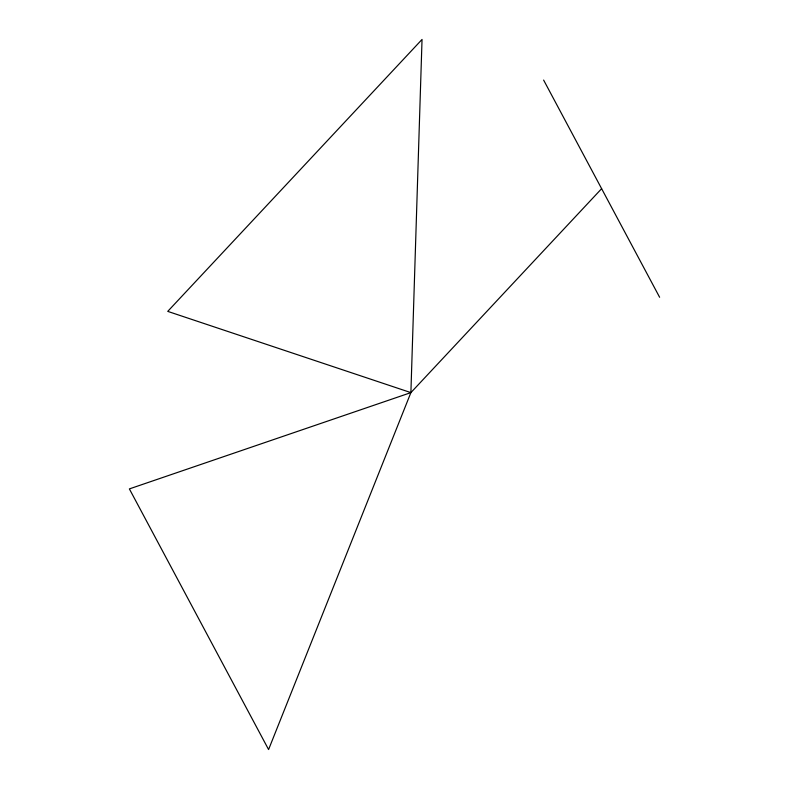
<?xml version="1.0" encoding="UTF-8"?>
<svg xmlns="http://www.w3.org/2000/svg" width="789" height="789" viewBox="0 0 789 789"><rect width="100%" height="100%" fill="white"/><g stroke="black" fill="none" stroke-linecap="round" stroke-linejoin="round"><path stroke-width="1.18" d="M410.891 392.616L129.376 488.904L268.585 749.55L410.891 392.616L422.036 39.45L167.741 311.379L410.891 392.616L601.622 188.679M543.621 80.074L659.624 297.275"/></g></svg>
